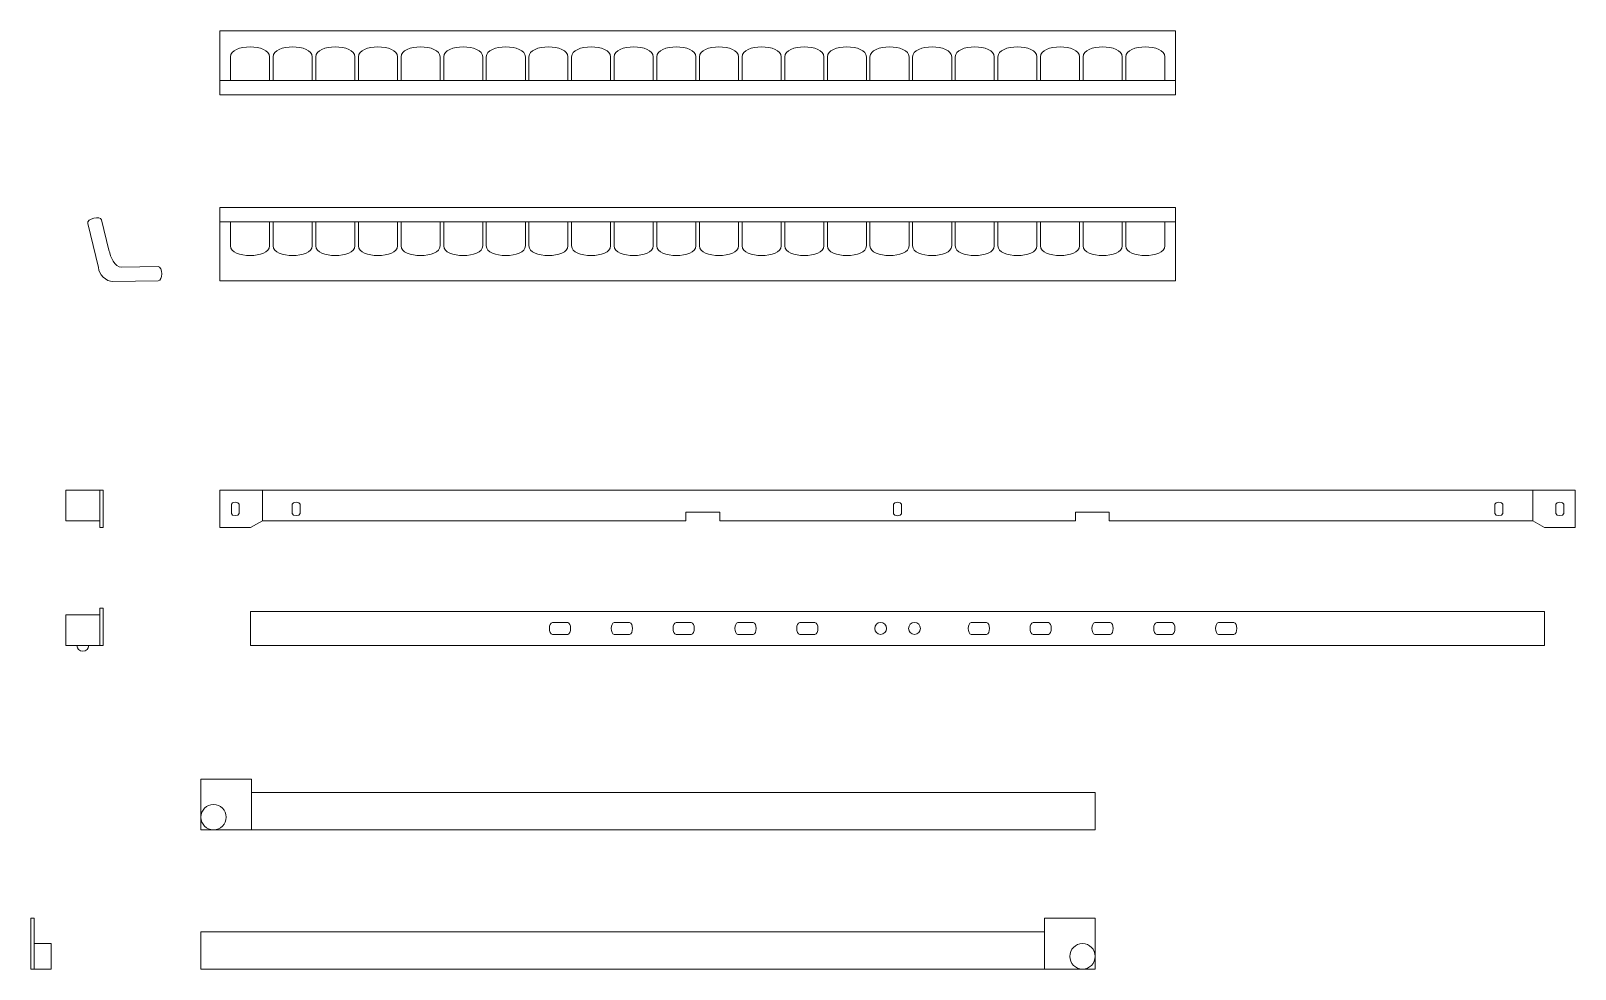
# Model space of a CAD drawing. Header units: millimetres. Extents: x 2339 to 3530, y 1636 to 3456.
# Drawn here: x 2348.4 to 2439.6, y 2119.9 to 2175.2 of the extents above; entities that cross this region are included whole.
import ezdxf

# ---------------------------------------------------------------- set-up
doc = ezdxf.new("R2010")
doc.units = ezdxf.units.MM
doc.layers.add('STRUTTURA', color=4, linetype='Continuous', lineweight=18)

# ---------------------------------------------------------------- blocks, each defined once
blk = doc.blocks.new('buchi')
at = {"layer": 'STRUTTURA'}
for p, q in [((2908.122, 1714.862), (2908.122, 1715.762)), ((2908.822, 1715.762), (2908.822, 1714.862))]:
    blk.add_line(p, q, dxfattribs=at)
for points in [[(2908.822, 1715.762), (2908.822, 1715.995), (2908.122, 1715.995), (2908.122, 1715.762)], [(2908.122, 1714.862), (2908.122, 1714.629), (2908.822, 1714.629), (2908.822, 1714.862)]]:
    blk.add_open_spline(points, degree=3, dxfattribs=at)

msp = doc.modelspace()

# ---------------------------------------------------------------- linework, layer by layer
at = {"layer": 'STRUTTURA'}
for p, q in [((2359.57, 2175.239), (2415.97, 2175.239)), ((2360.19, 2172.308), (2360.19, 2173.718)), ((2362.496, 2173.718), (2362.496, 2172.308)), ((2362.707, 2172.308), (2362.707, 2173.718)), ((2365.013, 2173.718), (2365.013, 2172.308)), ((2367.53, 2173.718), (2367.53, 2172.308)), ((2370.046, 2173.718), (2370.046, 2172.308)), ((2372.563, 2173.718), (2372.563, 2172.308)), ((2375.08, 2173.718), (2375.08, 2172.308)), ((2377.597, 2173.718), (2377.597, 2172.308)), ((2380.114, 2173.718), (2380.114, 2172.308)), ((2382.631, 2173.718), (2382.631, 2172.308)), ((2385.147, 2173.718), (2385.147, 2172.308)), ((2387.664, 2173.718), (2387.664, 2172.308)), ((2387.876, 2172.308), (2387.876, 2173.718)), ((2390.181, 2173.718), (2390.181, 2172.308)), ((2390.393, 2172.308), (2390.393, 2173.718)), ((2392.698, 2173.718), (2392.698, 2172.308)), ((2395.215, 2173.718), (2395.215, 2172.308)), ((2397.732, 2173.718), (2397.732, 2172.308)), ((2400.249, 2173.718), (2400.249, 2172.308)), ((2402.765, 2173.718), (2402.765, 2172.308)), ((2405.282, 2173.718), (2405.282, 2172.308)), ((2407.799, 2173.718), (2407.799, 2172.308)), ((2410.316, 2173.718), (2410.316, 2172.308)), ((2412.833, 2173.718), (2412.833, 2172.308)), ((2415.35, 2173.718), (2415.35, 2172.308)), ((2359.57, 2171.462), (2359.57, 2172.308)), ((2359.57, 2172.308), (2415.97, 2172.308)), ((2415.97, 2171.462), (2359.57, 2171.462)), ((2415.97, 2164.815), (2359.57, 2164.815)), ((2351.76, 2163.884), (2352.39, 2161.28)), ((2353.014, 2162.302), (2352.582, 2164.083)), ((2359.57, 2164.013), (2359.57, 2163.167)), ((2359.57, 2163.969), (2415.97, 2163.969)), ((2360.19, 2163.969), (2360.19, 2162.559)), ((2362.496, 2162.559), (2362.496, 2163.969)), ((2362.707, 2163.969), (2362.707, 2162.559)), ((2365.013, 2162.559), (2365.013, 2163.969)), ((2367.53, 2162.559), (2367.53, 2163.969)), ((2370.046, 2162.559), (2370.046, 2163.969)), ((2372.563, 2162.559), (2372.563, 2163.969)), ((2375.08, 2162.559), (2375.08, 2163.969)), ((2377.597, 2162.559), (2377.597, 2163.969)), ((2380.114, 2162.559), (2380.114, 2163.969)), ((2382.631, 2162.559), (2382.631, 2163.969)), ((2385.147, 2162.559), (2385.147, 2163.969)), ((2387.664, 2162.559), (2387.664, 2163.969)), ((2387.876, 2163.969), (2387.876, 2162.559)), ((2390.181, 2162.559), (2390.181, 2163.969)), ((2390.393, 2163.969), (2390.393, 2162.559)), ((2392.698, 2162.559), (2392.698, 2163.969)), ((2395.215, 2162.559), (2395.215, 2163.969)), ((2397.732, 2162.559), (2397.732, 2163.969)), ((2400.249, 2162.559), (2400.249, 2163.969)), ((2402.765, 2162.559), (2402.765, 2163.969)), ((2405.282, 2162.559), (2405.282, 2163.969)), ((2407.799, 2162.559), (2407.799, 2163.969)), ((2410.316, 2162.559), (2410.316, 2163.969)), ((2412.833, 2162.559), (2412.833, 2163.969)), ((2415.35, 2162.559), (2415.35, 2163.969)), ((2353.76, 2161.301), (2355.915, 2161.334)), ((2353.249, 2160.447), (2355.928, 2160.488)), ((2359.57, 2160.488), (2415.97, 2160.488)), ((2359.57, 2148.138), (2359.57, 2145.938)), ((2359.57, 2148.138), (2399.57, 2148.138)), ((2439.57, 2148.138), (2399.57, 2148.138)), ((2439.57, 2148.138), (2439.57, 2145.938)), ((2360.24, 2146.757), (2360.24, 2147.319)), ((2360.7, 2146.757), (2360.7, 2147.319)), ((2363.84, 2146.757), (2363.84, 2147.319)), ((2364.3, 2146.757), (2364.3, 2147.319)), ((2399.34, 2146.753), (2399.34, 2147.316)), ((2399.8, 2146.753), (2399.8, 2147.316)), ((2434.84, 2146.757), (2434.84, 2147.319)), ((2435.3, 2146.757), (2435.3, 2147.319)), ((2438.44, 2146.757), (2438.44, 2147.319)), ((2438.9, 2146.757), (2438.9, 2147.319)), ((2362.07, 2146.338), (2361.37, 2145.938)), ((2389.07, 2146.338), (2389.07, 2146.838)), ((2389.07, 2146.338), (2399.57, 2146.338)), ((2410.07, 2146.338), (2399.57, 2146.338)), ((2410.07, 2146.338), (2410.07, 2146.838)), ((2437.07, 2146.338), (2437.77, 2145.938)), ((2359.57, 2145.938), (2361.37, 2145.938)), ((2439.57, 2145.938), (2437.77, 2145.938)), ((2437.77, 2140.985), (2361.37, 2140.985)), ((2358.439, 2131.098), (2361.439, 2131.098)), ((2358.439, 2128.098), (2358.439, 2131.098)), ((2361.439, 2131.098), (2361.439, 2128.098)), ((2411.239, 2130.298), (2361.439, 2130.298)), ((2411.239, 2128.098), (2411.239, 2130.298)), ((2358.439, 2128.098), (2411.239, 2128.098)), ((2348.406, 2122.887), (2348.406, 2119.887)), ((2348.406, 2122.887), (2348.606, 2122.887)), ((2348.606, 2122.887), (2348.606, 2119.887)), ((2411.239, 2122.887), (2408.239, 2122.887)), ((2408.239, 2122.887), (2408.239, 2119.887)), ((2411.239, 2119.887), (2411.239, 2122.887)), ((2358.439, 2119.887), (2358.439, 2122.087)), ((2358.439, 2122.087), (2408.239, 2122.087)), ((2349.606, 2121.387), (2348.606, 2121.387)), ((2349.606, 2121.387), (2349.606, 2119.887)), ((2348.606, 2119.887), (2348.406, 2119.887)), ((2348.606, 2119.887), (2349.606, 2119.887)), ((2408.239, 2119.887), (2358.439, 2119.887)), ((2408.239, 2119.887), (2411.239, 2119.887))]:
    msp.add_line(p, q, dxfattribs=at)
for points in [[(2359.57, 2171.462), (2359.57, 2175.239)], [(2415.97, 2171.462), (2415.97, 2175.239)], [(2365.224, 2172.308), (2365.224, 2173.718)], [(2367.741, 2172.308), (2367.741, 2173.718)], [(2370.258, 2172.308), (2370.258, 2173.718)], [(2372.775, 2172.308), (2372.775, 2173.718)], [(2375.292, 2172.308), (2375.292, 2173.718)], [(2377.808, 2172.308), (2377.808, 2173.718)], [(2380.325, 2172.308), (2380.325, 2173.718)], [(2382.842, 2172.308), (2382.842, 2173.718)], [(2385.359, 2172.308), (2385.359, 2173.718)], [(2392.91, 2172.308), (2392.91, 2173.718)], [(2395.426, 2172.308), (2395.426, 2173.718)], [(2397.943, 2172.308), (2397.943, 2173.718)], [(2400.46, 2172.308), (2400.46, 2173.718)], [(2402.977, 2172.308), (2402.977, 2173.718)], [(2405.494, 2172.308), (2405.494, 2173.718)], [(2408.011, 2172.308), (2408.011, 2173.718)], [(2410.527, 2172.308), (2410.527, 2173.718)], [(2413.044, 2172.308), (2413.044, 2173.718)], [(2359.57, 2164.815), (2359.57, 2160.488)], [(2415.97, 2164.815), (2415.97, 2160.488)], [(2365.224, 2163.969), (2365.224, 2162.559)], [(2367.741, 2163.969), (2367.741, 2162.559)], [(2370.258, 2163.969), (2370.258, 2162.559)], [(2372.775, 2163.969), (2372.775, 2162.559)], [(2375.292, 2163.969), (2375.292, 2162.559)], [(2377.808, 2163.969), (2377.808, 2162.559)], [(2380.325, 2163.969), (2380.325, 2162.559)], [(2382.842, 2163.969), (2382.842, 2162.559)], [(2385.359, 2163.969), (2385.359, 2162.559)], [(2392.91, 2163.969), (2392.91, 2162.559)], [(2395.426, 2163.969), (2395.426, 2162.559)], [(2397.943, 2163.969), (2397.943, 2162.559)], [(2400.46, 2163.969), (2400.46, 2162.559)], [(2402.977, 2163.969), (2402.977, 2162.559)], [(2405.494, 2163.969), (2405.494, 2162.559)], [(2408.011, 2163.969), (2408.011, 2162.559)], [(2410.527, 2163.969), (2410.527, 2162.559)], [(2413.044, 2163.969), (2413.044, 2162.559)], [(2352.473, 2148.138), (2350.473, 2148.138)], [(2350.473, 2148.138), (2350.473, 2146.338)], [(2352.473, 2148.138), (2352.473, 2145.938)], [(2352.473, 2145.938), (2352.673, 2145.938), (2352.673, 2148.138), (2352.473, 2148.138)], [(2362.07, 2148.138), (2362.07, 2146.338), (2387.07, 2146.338)], [(2437.07, 2148.138), (2437.07, 2146.338), (2412.07, 2146.338)], [(2352.473, 2146.338), (2350.473, 2146.338)], [(2389.07, 2146.838), (2387.07, 2146.838), (2387.07, 2146.338)], [(2410.07, 2146.838), (2412.07, 2146.838), (2412.07, 2146.338)], [(2352.473, 2140.785), (2350.473, 2140.785)], [(2350.473, 2140.785), (2350.473, 2138.985)], [(2352.473, 2141.185), (2352.473, 2138.985)], [(2352.473, 2138.985), (2352.673, 2138.985), (2352.673, 2141.185), (2352.473, 2141.185)], [(2361.37, 2140.985), (2361.37, 2138.985), (2437.77, 2138.985)], [(2437.77, 2140.985), (2437.77, 2138.985)], [(2352.473, 2138.985), (2350.473, 2138.985)]]:
    msp.add_lwpolyline(points, dxfattribs=at)
for centre, radius in [((2398.57, 2139.985), 0.35), ((2400.57, 2139.985), 0.35), ((2359.189, 2128.848), 0.75), ((2410.489, 2120.637), 0.75)]:
    msp.add_circle(centre, radius, dxfattribs=at)
msp.add_arc((2351.473, 2138.985), 0.35, 180, 0, dxfattribs=at)
for points in [[(2360.19, 2173.718), (2360.19, 2174.486), (2362.496, 2174.486), (2362.496, 2173.718)], [(2362.707, 2173.718), (2362.707, 2174.486), (2365.013, 2174.486), (2365.013, 2173.718)], [(2365.224, 2173.718), (2365.224, 2174.486), (2367.53, 2174.486), (2367.53, 2173.718)], [(2367.741, 2173.718), (2367.741, 2174.486), (2370.046, 2174.486), (2370.046, 2173.718)], [(2370.258, 2173.718), (2370.258, 2174.486), (2372.563, 2174.486), (2372.563, 2173.718)], [(2372.775, 2173.718), (2372.775, 2174.486), (2375.08, 2174.486), (2375.08, 2173.718)], [(2375.292, 2173.718), (2375.292, 2174.486), (2377.597, 2174.486), (2377.597, 2173.718)], [(2377.808, 2173.718), (2377.808, 2174.486), (2380.114, 2174.486), (2380.114, 2173.718)], [(2380.325, 2173.718), (2380.325, 2174.486), (2382.631, 2174.486), (2382.631, 2173.718)], [(2382.842, 2173.718), (2382.842, 2174.486), (2385.147, 2174.486), (2385.147, 2173.718)], [(2385.359, 2173.718), (2385.359, 2174.486), (2387.664, 2174.486), (2387.664, 2173.718)], [(2387.876, 2173.718), (2387.876, 2174.486), (2390.181, 2174.486), (2390.181, 2173.718)], [(2390.393, 2173.718), (2390.393, 2174.486), (2392.698, 2174.486), (2392.698, 2173.718)], [(2392.91, 2173.718), (2392.91, 2174.486), (2395.215, 2174.486), (2395.215, 2173.718)], [(2395.426, 2173.718), (2395.426, 2174.486), (2397.732, 2174.486), (2397.732, 2173.718)], [(2397.943, 2173.718), (2397.943, 2174.486), (2400.249, 2174.486), (2400.249, 2173.718)], [(2400.46, 2173.718), (2400.46, 2174.486), (2402.765, 2174.486), (2402.765, 2173.718)], [(2402.977, 2173.718), (2402.977, 2174.486), (2405.282, 2174.486), (2405.282, 2173.718)], [(2405.494, 2173.718), (2405.494, 2174.486), (2407.799, 2174.486), (2407.799, 2173.718)], [(2408.011, 2173.718), (2408.011, 2174.486), (2410.316, 2174.486), (2410.316, 2173.718)], [(2410.527, 2173.718), (2410.527, 2174.486), (2412.833, 2174.486), (2412.833, 2173.718)], [(2413.044, 2173.718), (2413.044, 2174.486), (2415.35, 2174.486), (2415.35, 2173.718)], [(2352.582, 2164.083), (2352.516, 2164.357), (2351.694, 2164.158), (2351.76, 2163.884)], [(2360.19, 2162.559), (2360.19, 2161.791), (2362.496, 2161.791), (2362.496, 2162.559)], [(2362.707, 2162.559), (2362.707, 2161.791), (2365.013, 2161.791), (2365.013, 2162.559)], [(2365.224, 2162.559), (2365.224, 2161.791), (2367.53, 2161.791), (2367.53, 2162.559)], [(2367.741, 2162.559), (2367.741, 2161.791), (2370.046, 2161.791), (2370.046, 2162.559)], [(2370.258, 2162.559), (2370.258, 2161.791), (2372.563, 2161.791), (2372.563, 2162.559)], [(2372.775, 2162.559), (2372.775, 2161.791), (2375.08, 2161.791), (2375.08, 2162.559)], [(2375.292, 2162.559), (2375.292, 2161.791), (2377.597, 2161.791), (2377.597, 2162.559)], [(2377.808, 2162.559), (2377.808, 2161.791), (2380.114, 2161.791), (2380.114, 2162.559)], [(2380.325, 2162.559), (2380.325, 2161.791), (2382.631, 2161.791), (2382.631, 2162.559)], [(2382.842, 2162.559), (2382.842, 2161.791), (2385.147, 2161.791), (2385.147, 2162.559)], [(2385.359, 2162.559), (2385.359, 2161.791), (2387.664, 2161.791), (2387.664, 2162.559)], [(2387.876, 2162.559), (2387.876, 2161.791), (2390.181, 2161.791), (2390.181, 2162.559)], [(2390.393, 2162.559), (2390.393, 2161.791), (2392.698, 2161.791), (2392.698, 2162.559)], [(2392.91, 2162.559), (2392.91, 2161.791), (2395.215, 2161.791), (2395.215, 2162.559)], [(2395.426, 2162.559), (2395.426, 2161.791), (2397.732, 2161.791), (2397.732, 2162.559)], [(2397.943, 2162.559), (2397.943, 2161.791), (2400.249, 2161.791), (2400.249, 2162.559)], [(2400.46, 2162.559), (2400.46, 2161.791), (2402.765, 2161.791), (2402.765, 2162.559)], [(2402.977, 2162.559), (2402.977, 2161.791), (2405.282, 2161.791), (2405.282, 2162.559)], [(2405.494, 2162.559), (2405.494, 2161.791), (2407.799, 2161.791), (2407.799, 2162.559)], [(2408.011, 2162.559), (2408.011, 2161.791), (2410.316, 2161.791), (2410.316, 2162.559)], [(2410.527, 2162.559), (2410.527, 2161.791), (2412.833, 2161.791), (2412.833, 2162.559)], [(2413.044, 2162.559), (2413.044, 2161.791), (2415.35, 2161.791), (2415.35, 2162.559)], [(2353.76, 2161.301), (2353.344, 2161.295), (2353.111, 2161.897), (2353.014, 2162.302)], [(2353.249, 2160.447), (2352.85, 2160.441), (2352.396, 2160.881), (2352.39, 2161.28)], [(2355.928, 2160.488), (2356.21, 2160.493), (2356.197, 2161.339), (2355.915, 2161.334)], [(2360.24, 2147.319), (2360.24, 2147.473), (2360.7, 2147.473), (2360.7, 2147.319)], [(2363.84, 2147.319), (2363.84, 2147.473), (2364.3, 2147.473), (2364.3, 2147.319)], [(2399.34, 2147.316), (2399.34, 2147.469), (2399.8, 2147.469), (2399.8, 2147.316)], [(2434.84, 2147.319), (2434.84, 2147.473), (2435.3, 2147.473), (2435.3, 2147.319)], [(2438.44, 2147.319), (2438.44, 2147.473), (2438.9, 2147.473), (2438.9, 2147.319)], [(2360.7, 2146.757), (2360.7, 2146.604), (2360.24, 2146.604), (2360.24, 2146.757)], [(2364.3, 2146.757), (2364.3, 2146.604), (2363.84, 2146.604), (2363.84, 2146.757)], [(2399.8, 2146.753), (2399.8, 2146.6), (2399.34, 2146.6), (2399.34, 2146.753)], [(2435.3, 2146.757), (2435.3, 2146.604), (2434.84, 2146.604), (2434.84, 2146.757)], [(2438.9, 2146.757), (2438.9, 2146.604), (2438.44, 2146.604), (2438.44, 2146.757)]]:
    msp.add_open_spline(points, degree=3, dxfattribs=at)

# ---------------------------------------------------------------- block references
at = {"layer": 'STRUTTURA', "rotation": 90}
for p in [(4094.957, -768.488), (4098.607, -768.488), (4102.257, -768.488), (4105.907, -768.488), (4109.557, -768.488), (4119.684, -768.488), (4123.334, -768.488), (4126.984, -768.488), (4130.634, -768.488), (4134.284, -768.488)]:
    msp.add_blockref('buchi', p, dxfattribs=at)

doc.saveas('drawing.dxf')
